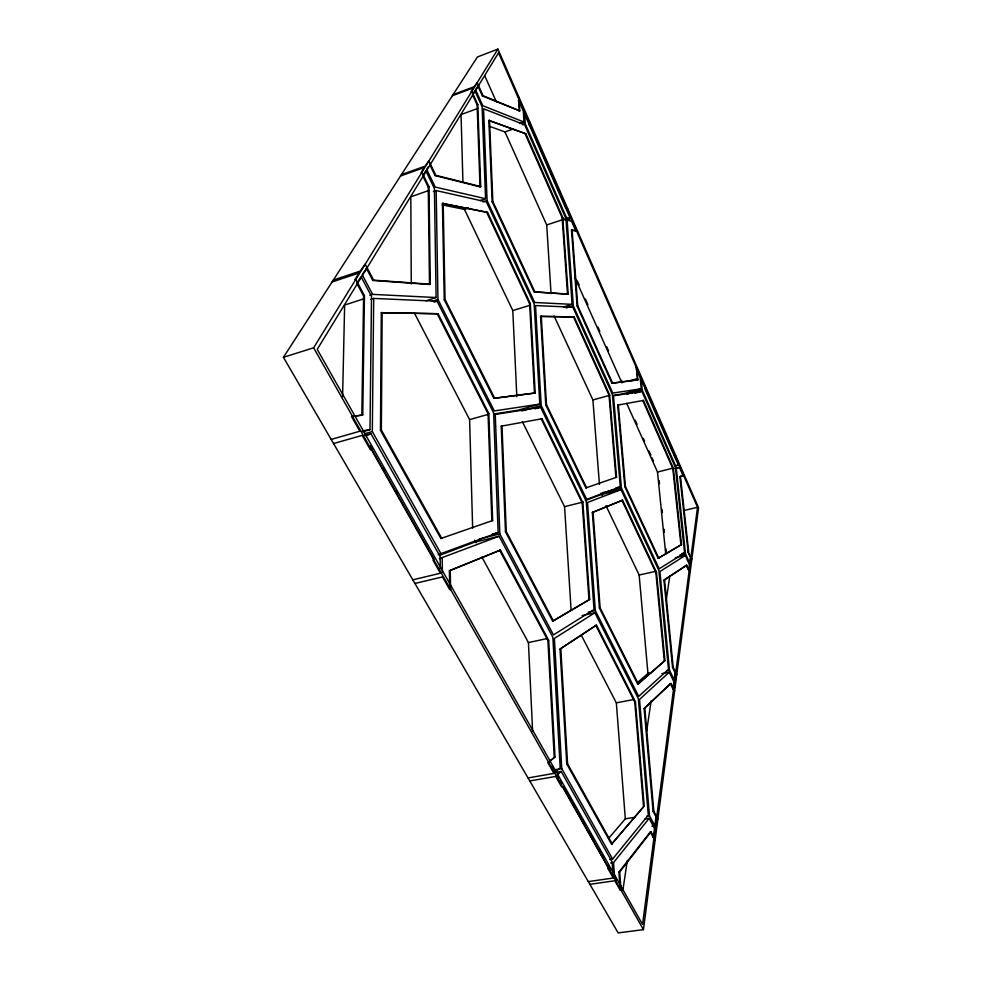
<?xml version="1.0" encoding="UTF-8"?>
<svg xmlns="http://www.w3.org/2000/svg" width="982" height="982" viewBox="0 0 982 982"><rect width="100%" height="100%" fill="white"/><g stroke="black" fill="none" stroke-linecap="round" stroke-linejoin="round"><path stroke-width="1.47" d="M380.451 430.3L381.298 312.706L438.082 313.737L488.827 413.496L492.645 520.521L440.857 538.504L380.451 430.3L381.36 430.042L382.158 312.423M362.91 431.712L369.993 429.686L371.503 296.319L361.02 276.605M441.102 553.922L372.325 431.552L373.7 298.418L437.076 301.216L493.627 412.857L498.132 532.563L438.23 554.634M354.907 415.938L353.974 416.208L361.842 415.202L363.586 295.938L356.871 283.381L360.32 277.734M361.842 415.202L362.763 414.932L364.457 295.656L355.791 279.44L354.919 279.735L359.093 272.971L332.088 281.981M342.595 396.605L344.645 305.058L364.432 298.614M697.527 507.264L642.547 924.418L317.223 349.347L498.549 52.844L697.527 507.264L683.595 510.615M654.859 836.676L654.454 839.708L655.203 839.585L651.041 831.815L650.305 831.926L618.905 872.102L619.924 885.948L620.722 885.838M656.381 825.064L656.774 822.081M674.155 689.622L674.524 686.749M675.174 681.852L675.542 679.028M689.916 569.474L690.297 566.565M690.886 562.06L691.267 559.2M643.431 929.635L698.57 507.731L497.911 49.1L477.399 56.981L283.43 357.325L618.132 932.9L643.431 929.635L313.626 347.788L497.911 49.1M654.024 837.388L653.276 837.499L654.478 828.415L649.139 818.374L644.83 819.049M651.962 826.279L654.822 825.837L656.001 816.914L653.079 811.365L644.131 708.574L670.338 683.632L671.013 683.509L674.622 690.935L673.959 691.058M673.603 688.824L672.94 688.947L673.885 681.778L669.233 672.191L661.893 673.652M690.137 572.236L686.332 565.313L663.93 580.178L672.535 667.404L675.088 672.695L674.155 679.753L669.503 670.178L659.904 571.549L685.276 555.468L689.401 564.564L688.628 570.37L689.229 570.235M683.521 475.288L679.9 476.687L688.112 552.191L690.371 557.211L689.609 562.919L685.497 553.836L676.316 468.537L680.145 467.076L683.681 475.141M622.87 890.318L627.338 860.404M646.635 731.136L651.152 700.89M666.373 599.008L669.761 576.311M640.73 379.064L641.025 377.714L644.83 386.417L645.137 389.51L674.683 456.925L676.144 456.47L674.683 456.925M362.861 273.585L367.108 267.779M366.249 268.061L372.792 280.459L429.49 284.473L428.238 187.108L422.739 175.827L425.82 170.807L434.412 188.519L436.106 297.546L425.93 300.799M428.189 166.915L426.691 169.383L435.259 187.071L485.562 198.708L482.101 106.817L474.834 90.761L472.465 94.628L477.105 104.841L480.014 186.838L435.075 175.594L429.699 164.46L430.46 164.19M478.516 85.606L475.509 89.669L482.763 105.688L523.946 122.001L523.332 111.126L518.582 100.287L519.22 100.054M589.887 884.328L614.842 880.744L620.243 890.257L621.041 890.134L619.703 871.991L651.041 831.815M610.62 863.006L613.529 862.564L649.139 818.374M609.687 859.496L612.608 859.066L648.292 815.158L638.349 698.632L594.871 612.768L582.13 615.542M611.54 844.213L644.229 805.989L635.452 701.786L596.504 625.215L595.779 625.374L560.035 649.077L566.761 764.008L611.54 844.213L644.229 805.989M608.533 838.481L625.313 818.828L635.366 817.22M644.131 708.574L671.013 683.509M612.989 873.698L612.142 861.963L561.152 771.41L557.15 775.08L558.66 777.744M669.233 672.191L639.515 699.466L649.495 815.809L654.822 825.837M555.431 772.048L560.182 767.74L552.866 637.343L499.102 536.233L473.901 542.432L440.145 555.125M449.646 585.186L449.375 570.775L500.452 550.067L548.68 640.313L555.039 756.975L547.87 762.683L553.946 773.399L528.034 777.953M638.361 683.914L664.961 660.579L656.479 572.359L622.6 500.182L592.342 512.42L599.401 608.042L637.649 684.049L638.361 683.914L600.125 607.883L593.042 512.248L622.6 500.182M555.039 756.975L549.38 761.357L550.227 761.21M637.649 684.049L664.961 660.579M637.539 682.49L647.948 673.419L650.882 672.842M560.035 649.077L596.504 625.215M663.93 580.178L686.934 565.178M594.871 612.768L554.376 638.435L561.753 768.587L612.608 859.066M684.601 552.903L659.18 568.799L621.397 487.956L613.492 395.807L641.921 391.339L675.432 467.506L684.601 552.903L681.741 553.553M552.682 621.201L589.691 599.401L582.866 502.612L542.003 418.737L501.213 426.188L505.485 531.802L552.682 621.201L589.691 599.401M658.161 558.292L681.496 544.58L673.37 468.353L643.419 400.411L617.703 405.124L624.81 486.655L658.161 558.292L681.496 544.58M449.375 570.775L500.452 550.067M679.9 476.687L684.245 474.993M439.298 558.684L499.102 536.233M621.029 489.662L587.506 502.465L595.325 610.608L638.705 696.385L668.472 669.343L658.897 570.579L621.029 489.662L600.763 494.732L585.407 500.501M453.058 94.665L474.183 86.723L477.203 82.684L483.07 95.696L519.809 110.917L519.073 97.476L518.447 97.709M452.346 95.757L473.508 87.815L471.127 91.67L471.814 91.412L477.792 104.595L480.726 186.592L480.014 186.838M620.28 486.802L586.696 499.384L541.192 405.529L535.521 305.562L572.85 307.206L612.4 394.555L620.28 486.802L615.935 487.894M674.818 456.875L678.39 465.026L675.665 466.057L642.216 389.952L641.025 377.714M477.841 85.864L482.395 95.954L483.07 95.696M477.105 104.841L477.792 104.595M477.89 108.364L461.049 114.587L462.927 181.793M488.852 120.442L525.861 133.798L562.772 217.525L568.173 294.048L567.522 294.244L534.11 291.875L492.142 201.727L488.852 120.442L525.861 133.798M482.395 95.954L519.809 110.917M519.723 123.523L523.946 122.001M522.412 124.8L525.235 123.781L524.683 114.207L565.73 208.282L566.54 208.123M489.417 126.285L504.981 131.944L513.426 128.9M529.384 124.947L530.022 124.714M529.421 125.426L529.863 122.136L529.237 122.357L525.714 114.317M401.429 174.612L425.108 166.13L428.901 160.95L435.836 175.324L480.726 186.592M400.509 176.036L424.236 167.554L421.143 172.55L421.916 172.28L429.011 186.838L430.3 284.215L429.49 284.473M422.739 175.827L423.512 175.557M435.075 175.594L435.836 175.324M428.238 187.108L429.011 186.838M428.864 190.471L410.807 196.805L411.262 284.019M433.406 191.539L436.18 190.569L486.409 201.924L534.159 303.978L539.781 404.081L517.489 410.316L493.921 413.999M585.873 487.907L616.549 477.264L609.613 394.899L574.212 316.94L540.579 316.376L545.759 404.83L585.873 487.907L586.561 487.735L546.471 404.621L541.266 316.167M442.428 203.434L487.526 212.382L530.317 303.548L535.19 392.935L534.466 393.144L493.86 398.336L444.245 299.743L442.428 203.434L487.526 212.382M480.075 200.598L485.562 198.708M482.972 201.973L487.084 200.561L483.574 108.769L524.695 124.849L565.939 218.605L572.101 304.359L563.533 306.973M442.244 204.882L464.461 209.424L468.574 208.012M492.142 201.727L492.841 201.482L489.527 120.185M333.315 280.066L360.271 271.069L365.206 264.17L373.651 280.165L430.3 284.215M565.73 208.282L567.608 208.393L566.995 208.601L569.72 214.825M356.871 283.381L357.743 283.086M567.522 294.244L562.146 217.734L562.772 217.525M372.792 280.459L373.651 280.165M551.049 293.655L546.692 224.952L565.939 218.605M564.846 220.115L570.309 218.323L565.927 208.331M565.914 220.361L569.99 219.011M363.586 295.938L364.457 295.656M369.821 295.287L372.632 294.367L436.106 297.546M636.091 366.433L637.981 379.825L611.933 383.238L577.097 306.003L571.499 230.144L577.526 231.077L576.913 231.273M571.499 230.144L576.495 230.856M370.889 299.338L373.7 298.418M432.154 301.29L437.96 299.449L436.18 190.569M434.167 302.137L437.076 301.216M444.245 299.743L445.042 299.485L443.189 203.164M283.43 357.325L313.626 347.788M381.298 312.706L438.082 313.737M534.11 291.875L568.173 294.048M534.466 393.144L529.617 303.757L530.317 303.548M516.839 396.716L512.788 310.57L529.887 305.292M566.172 307.992L573.304 305.819L567.105 220.164L572.592 221.404L576.373 230.034M577.097 306.003L577.735 305.807L572.113 229.948M540.579 316.376L574.212 316.94M331.18 439.433L359.829 431.221L351.507 416.528L362.763 414.932M365.267 433.578L372.325 431.552M333.573 443.545L362.198 435.382L370.398 449.842L371.883 449.486L433.921 558.991L433.037 560.268L440.402 573.23L412.821 579.834M493.86 398.336L535.19 392.935M365.464 435.591L371.122 433.97L440.132 556.524L440.329 568.738M637.379 379.985L636.925 368.864M492.645 520.521L491.835 520.718L488.042 413.717L488.827 413.496M472.637 528.083L469.605 419.621L487.968 414.453M611.933 383.238L637.981 379.825M521.712 410.967L541.192 405.529M627.547 381.347L637.379 378.598M545.759 404.83L546.471 404.621M535.043 408.843L540.628 407.285L586.242 501.25L594.024 609.564L553.455 634.924L499.838 533.938L495.259 414.429L540.628 407.285M616.549 477.264L615.898 477.436L608.987 395.083L609.613 394.899M599.437 484.359L592.907 399.956L609.613 395.329M501.213 426.188L501.986 425.967L506.295 531.606L553.467 621.041M644.83 386.417L675.26 456.777M636.336 369.036L640.178 377.812L641.246 388.774L622.907 393.843L612.547 395.464M645.677 388.86L641.283 380.316M626.725 394.236L642.216 389.952M542.003 418.737L541.278 418.933L582.166 502.796L588.955 599.56M634.875 393.279L641.921 391.339M617.703 405.124L618.329 404.952L625.448 486.495L658.787 558.144M643.419 400.411L642.817 400.582L672.793 468.5L680.894 544.715M675.432 465.787L678.39 465.026M626.663 403.271L657.51 472.035L672.67 468.205M674.965 468.475L679.409 467.346L682.956 475.435M624.81 486.655L625.448 486.495M602.604 492.657L621.397 487.956M522.399 421.732L564.552 506.663L583.345 501.974M582.166 502.796L582.866 502.612M440.857 538.504L441.74 538.283L381.36 430.042M492.203 534.024L498.132 532.563M505.485 531.802L506.295 531.606M479.13 539.044L499.838 533.938M592.342 512.42L593.042 512.248M414.932 583.468L442.489 576.913L449.731 589.679L450.615 589.47L450.259 570.567M688.112 552.191L691.856 559.065M679.802 555.137L685.497 553.836M675.285 557.751L685.276 555.468M605.968 505.62L639.135 575.047L656.074 571.217M621.937 500.341L655.841 572.506L656.479 572.359M599.401 608.042L600.125 607.883M588.267 612.154L595.325 610.608M481.904 557.113L528.426 642.572L547.121 638.57M499.629 550.264L547.882 640.473L548.68 640.313M672.535 667.404L673.198 667.281L676.758 674.659L676.095 674.794M666.582 670.755L669.503 670.178M675.088 672.695L675.739 672.56M581.332 635.28L616.34 702.854L633.942 699.479M595.779 625.374L634.74 701.934L635.452 701.786M566.761 764.008L567.584 763.861L612.338 844.09M555.738 769.643L561.753 768.587M555.125 772.478L561.152 771.41M529.789 780.96L555.677 776.443L561.667 787.012L562.846 786.545L608.644 868.272L607.833 868.383L607.76 867.376M653.079 811.365L653.816 811.255L657.891 818.988L657.154 819.098M646.622 816.263L649.495 815.809M364.617 435.001L371.122 433.97M656.001 816.914L656.737 816.791M362.26 430.853L369.993 429.686M539.781 404.081L494.339 410.93L437.96 299.449M641.246 388.774L612.768 393.07L573.304 305.819M618.905 872.102L619.703 871.991M588.316 881.615L613.296 878.018L607.833 868.383M572.101 304.359L534.711 302.481L487.084 200.561M570.309 218.323L566.381 217.415L525.235 123.781M370.607 445.595L372.104 448.246M383.348 468.107L384.858 470.746M396.102 490.619L397.6 493.259M552.068 766.107L554.769 770.858M560.17 780.408L561.679 783.084M566.209 791.075L568.468 795.076M569.977 797.74L571.487 800.404M572.997 803.067L574.507 805.731M579.036 813.734L581.295 817.724M582.805 820.387L584.315 823.063M589.593 832.392L594.122 840.383M599.401 849.712L600.91 852.376M602.42 855.04L603.93 857.703M608.459 865.707L610.73 869.696M615.211 877.626L616.561 880.007M474.699 540.137L476.147 542.801M650.305 831.926L653.276 837.499M362.186 274.69L372.632 294.367M414.429 313.123L469.605 419.621M437.285 313.995L488.042 413.717M445.042 299.485L494.633 398.115M670.338 683.632L672.94 688.947M601.156 493.025L602.482 495.787M464.461 209.424L512.788 310.57M486.814 212.615L529.617 303.757M492.841 201.482L534.797 291.666M554.13 316.044L592.907 399.956M573.562 317.137L608.987 395.083M686.332 565.313L688.628 570.37M577.735 305.807L612.559 383.066M635.194 420.198L637.072 424.396M643.345 438.389L644.597 441.188M648.992 450.983L650.87 455.182M652.122 457.993L653.374 460.791M504.981 131.944L546.692 224.952M577.318 280.877L579.196 285.075M585.444 299.08L587.948 304.69M597.952 327.092L599.818 331.302M606.692 346.707L608.57 350.905M484.74 75.786L496.376 101.821M575.01 277.857L621.937 382.919L621.704 380.329M525.21 134.031L562.146 217.734M520.227 101.772L522.596 107.198M636.631 367.685L639.38 373.958M675.567 456.618L678.537 463.394M530.047 125.205L566.344 208.074M571.549 221.159L575.882 231.052M680.477 476.54L688.701 552.056M659.18 480.64L659.487 483.672M662.089 509.486L662.384 512.518M664.065 529.224L664.372 532.256M666.054 548.963L666.361 551.994M657.51 472.035L665.735 554.118M664.568 580.031L673.198 667.281M655.841 572.506L664.286 660.714M639.135 575.047L647.948 673.419M644.83 708.439L653.816 811.255M634.74 701.934L643.48 806.112M616.34 702.854L625.313 818.828M613.529 862.564L614.536 876.435M564.552 506.663L571.094 609.957M560.82 648.906L567.584 763.861M518.582 100.287L519.171 111.15M547.882 640.473L554.216 757.122M528.426 642.572L532.6 731.074M442.17 557.985L442.416 572.42"/></g></svg>
